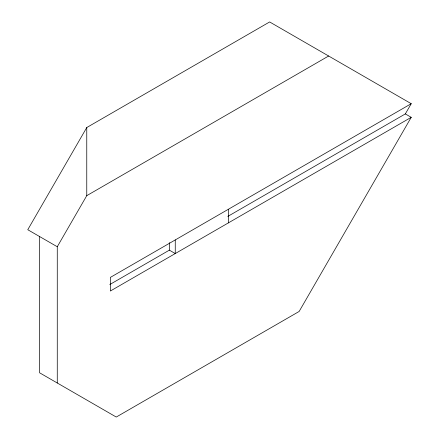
<?xml version="1.0" encoding="UTF-8"?>
<svg xmlns="http://www.w3.org/2000/svg" width="439" height="439" viewBox="0 0 439 439"><rect width="100%" height="100%" fill="white"/><g stroke="black" fill="none" stroke-linecap="round" stroke-linejoin="round"><path stroke-width="0.66" d="M227.792 216.416L405.334 113.915L411.233 103.697L269.645 21.95L86.763 127.535L27.767 229.718L57.268 246.745L57.268 382.989M57.268 246.745L86.763 195.657L86.763 127.535M405.334 113.915L411.233 117.323L299.14 311.465L116.258 417.05L39.565 372.771L39.565 236.528M86.763 195.657L328.641 56.011M411.233 103.697L110.359 277.404L110.359 291.024L411.233 117.323M109.772 284.554L169.355 250.153L175.254 253.561L175.254 239.935M228.351 209.282L228.351 222.908M169.355 242.663L169.355 250.153"/></g></svg>
